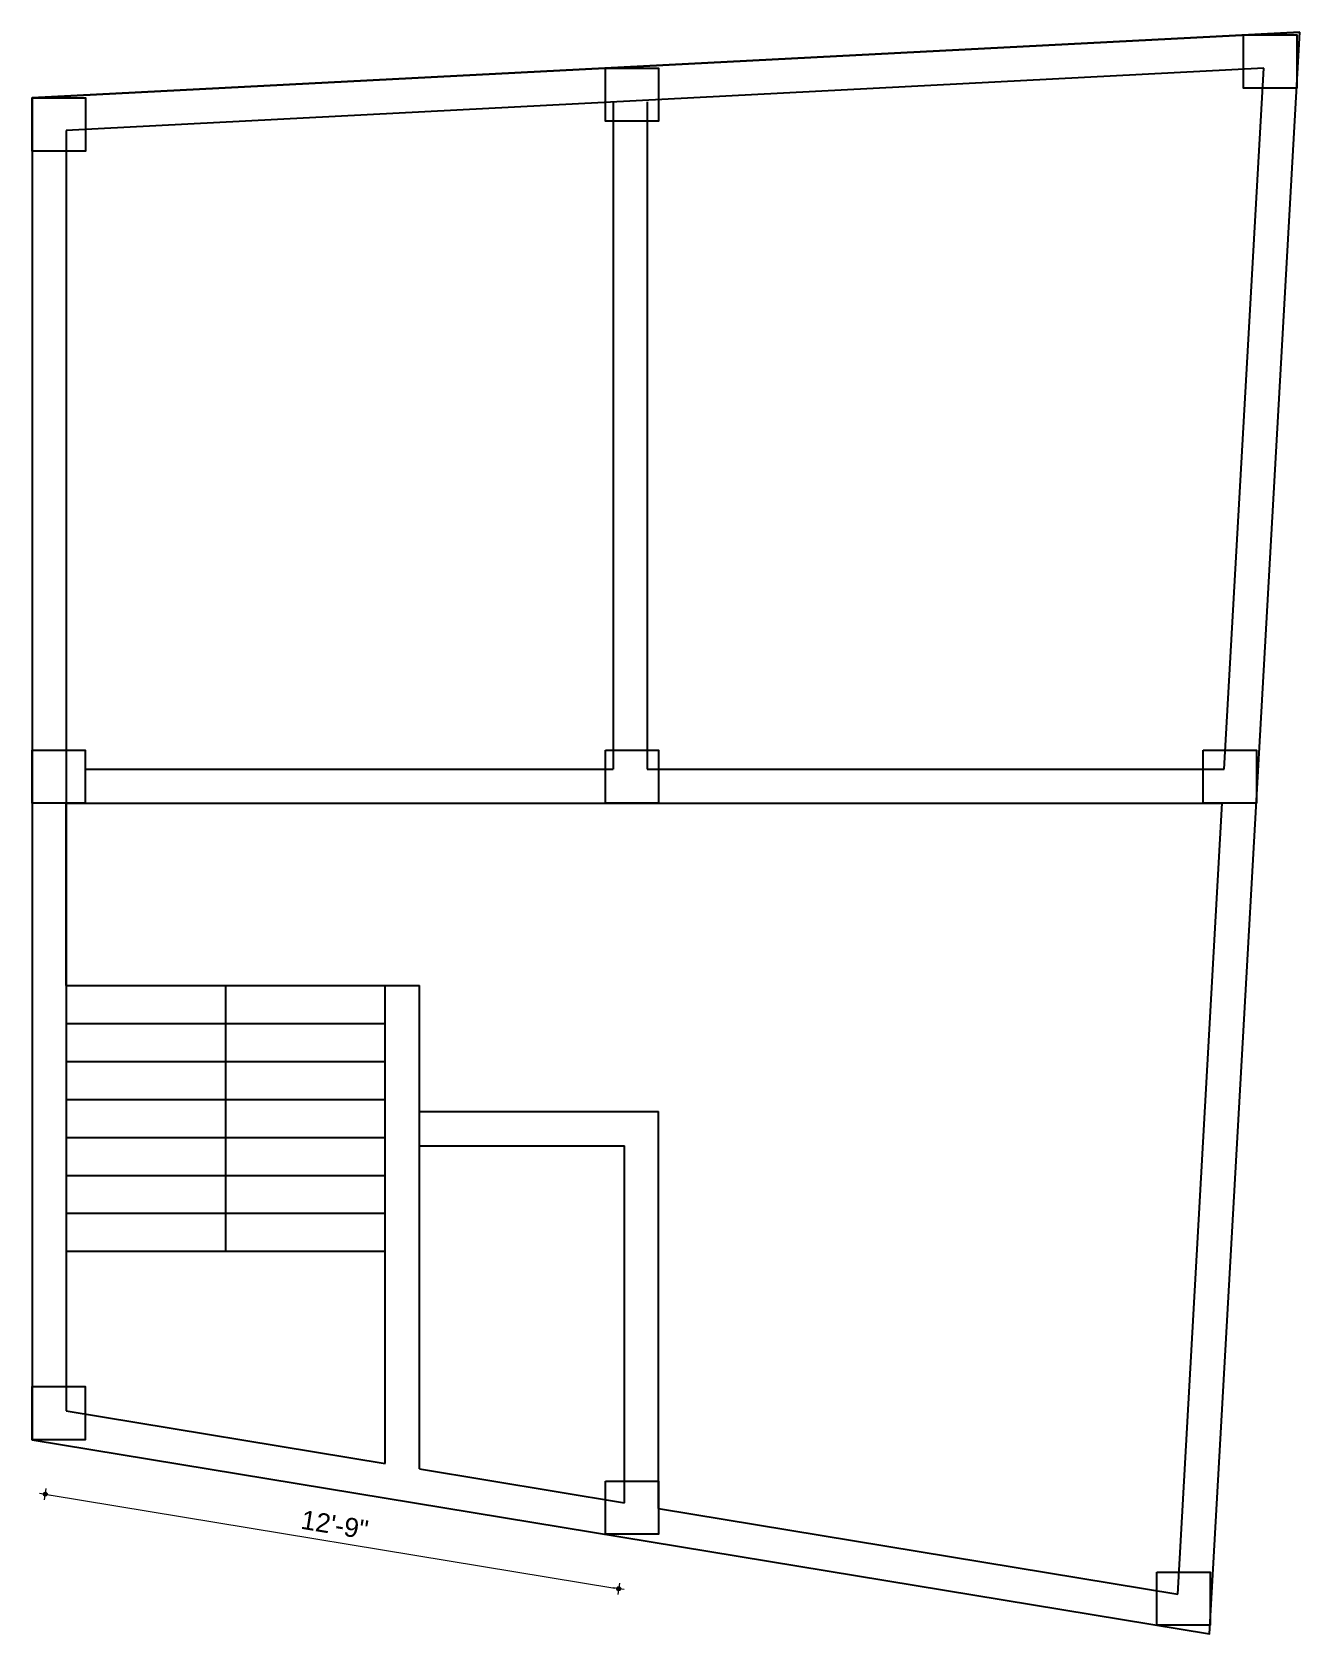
# Model space of a CAD drawing. Header units: inches. Extents: x 21707 to 1971361, y -855114 to -7342.
# Drawn here: x 28684.7 to 29018.6, y -11953.6 to -11531.7 of the extents above; entities that cross this region are included whole.
import ezdxf

# ---------------------------------------------------------------- set-up
doc = ezdxf.new("R2010")
doc.units = ezdxf.units.IN
doc.header["$LTSCALE"] = 0.5
doc.header["$MEASUREMENT"] = 0
doc.layers.add('hatch', color=9, linetype='Continuous', lineweight=0)
doc.layers.add('Toilet', color=7, linetype='Continuous', lineweight=25)
doc.styles.get("Standard").update_dxf_attribs({"font": 'arial.ttf'})
doc.dimstyles.new('S8', dxfattribs={"dimtxt": 5, "dimasz": 1, "dimexe": 6, "dimexo": 18, "dimgap": 1.9375, "dimtad": 1, "dimdec": 0, "dimzin": 3, "dimdsep": 46, "dimlunit": 4, "dimtxsty": 'Standard', "dimblk": 'dot 2', "dimcen": 12, "dimse1": 1, "dimse2": 1, "dimclrd": 1, "dimclre": 1, "dimclrt": 256, "dimadec": 0, "dimazin": 0, "dimtfac": 0.75, "dimtdec": 0, "dimtix": 1, "dimtmove": 1, "dimatfit": 3, "dimldrblk": 'DOT', "dimfxl": 1, "dimtolj": 1, "dimtzin": 0, "dimlwd": 9, "dimlwe": 9, "dimarcsym": 0})

# ---------------------------------------------------------------- blocks, each defined once
blk = doc.blocks.new('_Dot')
at = {"color": 0, "linetype": 'ByBlock', "lineweight": -2}
blk.add_line((-0.5, 0), (-1, 0), dxfattribs=at)
at = {"color": 0, "linetype": 'ByBlock', "const_width": 0.5}
blk.add_lwpolyline([(-0.25, 0, 1), (0.25, 0, 1)], format="xyb", close=True, dxfattribs=at)
blk = doc.blocks.new('dot1')
at = {"layer": 'hatch'}
h = blk.add_hatch(color=256, dxfattribs=at)
edge = h.paths.add_edge_path()
edge.add_arc((0, 0), 1, 0, 360)
for p, q in [((3, 0), (-3, 0)), ((0, 3), (0, -3))]:
    blk.add_line(p, q, dxfattribs=at)
blk.add_circle((0, 0), 1, dxfattribs=at)
blk = doc.blocks.new('dot 2')
at = {"layer": 'hatch', "xscale": 0.5, "yscale": 0.5, "zscale": 0.5}
blk.add_blockref('dot1', (0, 0), dxfattribs=at)

msp = doc.modelspace()

# ---------------------------------------------------------------- linework, layer by layer
at = {"layer": 'Toilet'}
for p, q in [((28684.66, -11549.07), (29018.55, -11531.71)), ((28994.77, -11953.63), (29018.55, -11531.71)), ((29009, -11541.22), (28693.66, -11557.61)), ((28998.6, -11725.84), (29009, -11541.22)), ((28684.66, -11549.07), (28684.66, -11902.48)), ((28837.66, -11550.13), (28837.66, -11725.84)), ((28846.66, -11550.13), (28846.66, -11725.84)), ((28693.66, -11557.61), (28693.66, -11894.84)), ((28698.66, -11725.84), (28837.66, -11725.84)), ((28846.66, -11725.84), (28998.6, -11725.84)), ((28693.66, -11782.84), (28693.66, -11734.84)), ((28693.66, -11734.84), (28998.09, -11734.84)), ((28986.35, -11943.12), (28998.09, -11734.84)), ((28693.66, -11782.84), (28777.66, -11782.84)), ((28735.66, -11852.84), (28735.66, -11782.84)), ((28777.66, -11908.7), (28777.66, -11782.84)), ((28777.66, -11782.84), (28786.66, -11782.84)), ((28786.66, -11910.18), (28786.66, -11782.84)), ((28693.66, -11792.84), (28777.66, -11792.84)), ((28693.66, -11802.84), (28777.66, -11802.84)), ((28693.66, -11812.84), (28777.66, -11812.84)), ((28786.66, -11816.05), (28849.66, -11816.05)), ((28849.66, -11920.58), (28849.66, -11816.05)), ((28693.66, -11822.84), (28777.66, -11822.84)), ((28786.66, -11825.05), (28840.66, -11825.05)), ((28840.66, -11919.09), (28840.66, -11825.05)), ((28693.66, -11832.84), (28777.66, -11832.84)), ((28693.66, -11842.84), (28777.66, -11842.84)), ((28693.66, -11852.84), (28777.66, -11852.84)), ((28693.66, -11894.84), (28777.66, -11908.7)), ((28684.66, -11902.48), (28994.77, -11953.63)), ((28849.66, -11920.58), (28986.35, -11943.12))]:
    msp.add_line(p, q, dxfattribs=at)
for points in [[(29018.55, -11531.71), (28684.66, -11549.07), (28684.66, -11902.48), (28994.77, -11953.63)], [(29003.72, -11532.48), (29017.72, -11532.48), (29017.72, -11546.48), (29003.72, -11546.48)], [(28835.66, -11541.22), (28849.66, -11541.22), (28849.66, -11555.22), (28835.66, -11555.22)], [(28684.73, -11549.06), (28698.73, -11549.06), (28698.73, -11563.06), (28684.73, -11563.06)], [(28684.66, -11720.84), (28698.66, -11720.84), (28698.66, -11734.84), (28684.66, -11734.84)], [(28835.66, -11720.84), (28849.66, -11720.84), (28849.66, -11734.84), (28835.66, -11734.84)], [(28993.1, -11720.84), (29007.1, -11720.84), (29007.1, -11734.84), (28993.1, -11734.84)], [(28684.66, -11888.48), (28698.66, -11888.48), (28698.66, -11902.48), (28684.66, -11902.48)], [(28835.66, -11913.39), (28849.66, -11913.39), (28849.66, -11927.39), (28835.66, -11927.39)], [(28980.9, -11937.32), (28994.9, -11937.32), (28994.9, -11951.32), (28980.9, -11951.32)]]:
    msp.add_lwpolyline(points, close=True, dxfattribs=at)
msp.add_lwpolyline([(28786.66, -11910.18), (28840.66, -11919.09)], dxfattribs=at)

# ---------------------------------------------------------------- dimensions: what is measured, and where the dimension line sits
msp.add_aligned_dim(p1=(28691.66, -11895.48), p2=(28842.66, -11920.39), distance=-21.62, dimstyle='S8', override={"dimfxl": 2, "dimfxlon": 1, "dimarcsym": 1}, dxfattribs=at).render()

doc.saveas('drawing.dxf')
